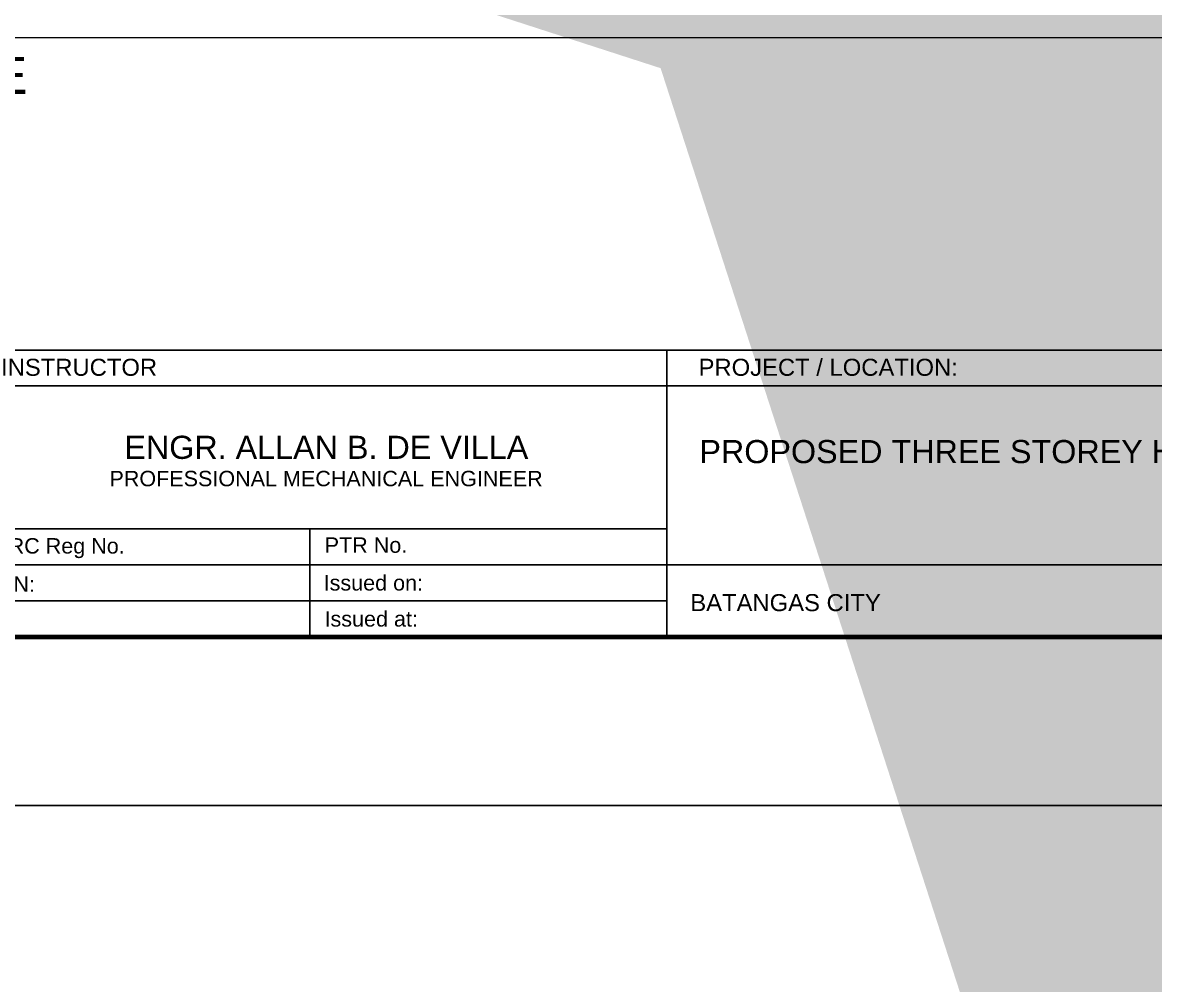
# Model space of a CAD drawing. Header units: millimetres. Extents: x -60 to 576, y -39 to 287.
# Drawn here: x 247.77 to 267.96, y 76.2 to 93.36 of the extents above; entities that cross this region are included whole.
import ezdxf

# ---------------------------------------------------------------- set-up
doc = ezdxf.new("R2010")
doc.units = ezdxf.units.MM
doc.header["$MEASUREMENT"] = 0
doc.layers.add('M-AC-TEXT', color=7, linetype='Continuous')
doc.layers.add('template', color=7, linetype='Continuous')
doc.styles.add('ar-dim-axis', font='romans.shx', dxfattribs={"width": 0.8})
doc.styles.add('arial', font='arial.ttf')
doc.styles.add('OIP FONT', font='GOTHIC.TTF', dxfattribs={"height": 150})
doc.styles.get("Standard").update_dxf_attribs({"font": 'arial.ttf'})
doc.dimstyles.new('ar-dim-axis', dxfattribs={"dimtxt": 350, "dimasz": 250, "dimexe": 75, "dimexo": 75, "dimgap": 200, "dimtad": 1, "dimdec": 0, "dimzin": 12, "dimdsep": 46, "dimtxsty": 'ar-dim-axis', "dimblk": 'ARCHTICK', "dimcen": 120, "dimclrd": 11, "dimclre": 8, "dimclrt": 4, "dimadec": 0, "dimazin": 3, "dimtm": 1, "dimtfac": 1, "dimtdec": 0, "dimtix": 1, "dimtmove": 2, "dimatfit": 3, "dimldrblk": 'ARCHTICK', "dimfxl": 1, "dimtolj": 1, "dimtzin": 0, "dimarcsym": 1})

# ---------------------------------------------------------------- blocks, each defined once
blk = doc.blocks.new('_ARCHTICK')
at = {"color": 0, "linetype": 'ByBlock', "const_width": 0.15}
blk.add_lwpolyline([(-0.5, -0.5), (0.5, 0.5)], dxfattribs=at)

msp = doc.modelspace()

# ---------------------------------------------------------------- linework, layer by layer
at = {"color": 0, "linetype": 'ByBlock', "lineweight": 9}
msp.add_line((282.3670491554321, 93.09029293639753), (244.3974234202149, 93.09029293639753), dxfattribs=at)
at = {"layer": 'template'}
for p, q in [((219.714790844549, 87.51973491536518), (309.9656451887834, 87.51973491536518)), ((259.2610904648097, 82.39937490872126), (259.2610904648097, 87.51973491536518)), ((235.5611198961967, 86.87968991453579), (292.1319788326869, 86.87968991453579)), ((235.5611198961967, 84.32953640145047), (259.2610904648097, 84.32953640145047)), ((252.8944508764818, 84.32953640145047), (252.8944508764818, 82.39937490871966)), ((235.5611198961967, 83.68614923720708), (271.0373456965935, 83.68614923720361)), ((235.5611198961967, 83.04276207296363), (259.2610904648056, 83.04276207296317)), ((246.9705126128376, 83.04276207296363), (257.3045100375246, 83.04276207296363)), ((213.6980672216, 79.39101309724634), (312.9740070002592, 79.39101309724634))]:
    msp.add_line(p, q, dxfattribs=at)
at = {"layer": 'template', "linetype": 'Continuous', "const_width": 0.08533933344409135}
msp.add_lwpolyline([(219.714790844549, 82.39937490872126), (309.9656451887846, 82.39937490872126), (309.9656451887846, 146.7783176742761), (219.714790844549, 146.7783176742761)], close=True, dxfattribs=at)

# ---------------------------------------------------------------- texts
at = {"color": 0, "linetype": 'ByBlock', "lineweight": 9}
msp.add_text('SCALE                                                                                                                              1:400', height=0.6576366722759845, dxfattribs=at).set_placement((244.8410424418674, 92.09188150731563))
at = {"layer": 'template', "style": 'arial'}
for s, height, p in [('INSTRUCTOR', 0.3040213753945754, (247.3833221567143, 87.06063683601519)), ('PROJECT / LOCATION:', 0.3040213753945754, (259.8259585952093, 87.06063683601519)), ('PROJECT / LOCATION:', 0.3040213753945754, (259.8259585952093, 87.06063683601519)), ('PROJECT / LOCATION:', 0.3040213753945754, (259.8259585952093, 87.06063683601519)), ('ENGR. ALLAN B. DE VILLA', 0.4125720190710724, (249.5824153713015, 85.57840537573281)), ('PROPOSED THREE STOREY HOSPITAL', 0.4125720190710724, (259.8408828399147, 85.50239178428996)), ('PROFESSIONAL MECHANICAL ENGINEER', 0.2750480127140482, (249.316965149551, 85.08997915698836)), ('PRC Reg No.', 0.2750480127140482, (247.2621361557308, 83.88918453557034)), ('PTR No.', 0.2750480127140482, (253.1564696758785, 83.9024779867213)), ('TIN:', 0.2750480127140482, (247.2621361557633, 83.206738516494)), ('Issued on:', 0.2750480127140482, (253.1379917898444, 83.22940465741834)), ('BATANGAS CITY', 0.3040213753945754, (259.6784932292101, 82.86130567926023)), ('Issued at:', 0.2750480127140482, (253.1534533530466, 82.5860174931754))]:
    msp.add_text(s, height=height, dxfattribs=at).set_placement(p)

# ---------------------------------------------------------------- leaders
at = {"layer": 'M-AC-TEXT', "annotation_type": 0, "has_hookline": 1, "text_width": 1.459810014086044}
for points, hookline_direction in [([(256.1126865347715, 138.2087357092898), (256.2393485447112, 137.9607506407658), (256.6152902979611, 137.9619421442198)], 0), ([(251.8937696634266, 135.5024370538883), (252.0204316733663, 135.2544519853643), (252.3963734266163, 135.2556434888184)], 0), ([(354.2649717460017, 135.0296538151651), (354.138309736062, 134.7816687466411), (353.762367982812, 134.7828602500951)], 1), ([(251.9466762737711, 129.3515039466181), (252.0733382837108, 129.1035188780941), (252.4492800369608, 129.1047103815481)], 0), ([(376.1145680465069, 126.0408596208876), (375.9879060365672, 125.7928745523636), (375.6119642833173, 125.7940660558176)], 1), ([(376.1165008811258, 115.2761441268621), (375.9898388711861, 115.0281590583381), (375.6138971179361, 115.0293505617921)], 1), ([(263.8726006425723, 114.4786014078525), (263.7459386326325, 114.2306163393284), (263.3699968793826, 114.2318078427825)], 1), ([(263.9739607638949, 114.4786014078525), (264.1006227738346, 114.2306163393284), (264.4765645270845, 114.2318078427825)], 0), ([(251.8850150595654, 106.7271949170342), (252.0116770695051, 106.4792098485102), (252.387618822755, 106.4804013519642)], 0), ([(354.2647759359579, 106.2721564576345), (354.1381139260181, 106.0241713891105), (353.7621721727682, 106.0253628925645)], 1)]:
    msp.add_leader(points, dimstyle='ar-dim-axis', override={"dimtxt": 150, "dimasz": 150, "dimgap": 200, "dimtad": 0, "dimtih": 1, "dimtoh": 1, "dimtxsty": 'OIP FONT', "dimclrd": 256, "dimclre": 256, "dimclrt": 256, "dimfxl": 0.2, "dimfxlon": 1, "dimlwd": 65535, "dimlwe": 65535}, dxfattribs=dict(at, hookline_direction=hookline_direction))

doc.saveas('drawing.dxf')
